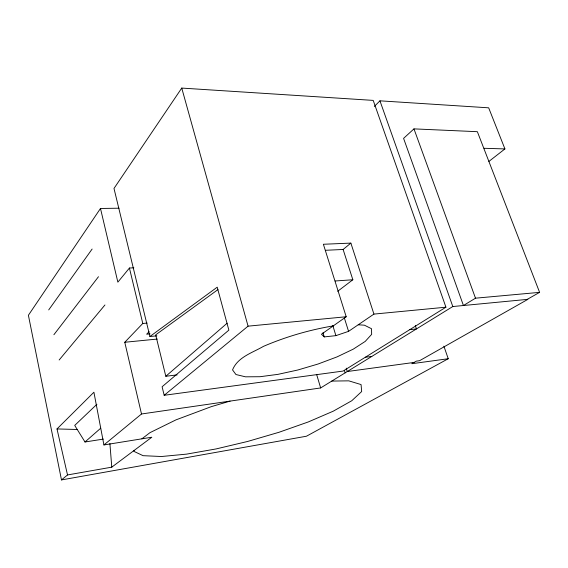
<?xml version="1.0" encoding="UTF-8"?>
<svg xmlns="http://www.w3.org/2000/svg" width="568" height="568" viewBox="0 0 568 568"><rect width="100%" height="100%" fill="white"/><g stroke="black" fill="none" stroke-linecap="round" stroke-linejoin="round"><path stroke-width="0.85" d="M134.027 450.523L133.828 451.326L143.079 455.678L161.475 456.516L186.609 454.123L216.089 448.933L247.62 441.457L279.058 432.262L308.31 421.939L333.267 411.175L351.769 400.738L361.667 391.537L361.07 384.571L348.773 380.844L331.783 381.078M119.067 208.207L100.486 208.47L28.4 315.261L61.486 479.925L306.45 436.224L448.23 358.727L443.892 346.182M149.916 336.512L217.217 287.181L228.869 330.129L162.107 386.751L164.18 395.292L343.079 371.067L445.93 307.196L373.211 100.394L181.746 88.075L113.99 188.455L149.916 336.512L156.86 335.844M48.713 309.915L92.123 249.047M53.889 334.729L98.47 276.722M133.842 267.812L129.419 268.039L117.86 282.154L100.486 208.47M59.157 359.991L104.945 304.973M61.486 479.925L67.521 474.947L56.999 428.939L93.905 392.225L103.923 444.95L141.503 413.987L124.775 342.263L142.788 323.462L147.162 323.078M149.114 331.705L146.643 334.197L150.066 333.877M374.319 106.479L379.942 100.827L488.672 107.821L504.924 148.93L488.885 161.433M96.908 404.281L74.72 425.418L85.001 441.989L103.362 439.092M413.965 128.879L403.578 138.372L463.438 305.513L475.494 298.186L539.6 292.357L477.361 131.691L413.965 128.879L475.494 298.186M85.001 441.989L100.713 428.208M217.956 289.595L155.675 334.864L165.813 376.272L227.157 323.192M164.18 395.292L248.074 326.16L346.203 316.752L323.384 244.261L350.868 243.104L373.936 314.097L348.567 331.35L335.915 335.645L324.264 336.909L321.452 334.247L346.203 316.752M325.514 250.289L343.115 249.473L350.868 243.104M141.879 438.83L149.973 432.66L176.016 419.851L211.374 406.624L230.083 401.107M337.69 291.27L352.849 279.761L343.115 249.473M67.521 474.947L111.775 467.159L151.805 437.225L103.923 444.95M141.503 413.987L320.65 387.937L452.802 306.535L527.892 299.336L419.589 360.701L416.337 361.141L411.821 363.712L448.23 358.727M527.168 299.407L539.6 292.357M414.072 362.434L347.282 371.529L346.239 368.149M365.309 357.258L371.791 356.434M165.813 376.272L177.131 374.88M409.734 329.674L416.443 328.929L415.307 325.578M333.047 326.053L331.201 326.238C307.927 330.327 285.186 337.044 263.467 346.359C252.49 352.764 237.637 357.073 232.546 369.91L235.954 374.532L245.504 376.825L259.974 376.719L277.929 374.362L297.802 370.002L318.023 364.031L337.016 356.903L353.239 349.157L365.224 341.411L371.649 334.36L371.529 328.73L364.4 325.187L358.231 324.782M124.775 342.263L157.357 339.053M373.936 314.097L445.93 307.196M335.17 280.982L352.849 279.761M56.999 428.939L77.212 429.486M484.064 148.283L504.924 148.93M379.942 100.827L452.802 306.535M344.393 318.066L348.567 331.35M332.77 325.471L335.915 335.645M344.371 370.329L345.152 372.842M322.986 332.727L324.264 336.909M316.639 374.468L320.65 387.937M181.746 88.075L248.074 326.16M129.419 268.039L142.788 323.462M109.901 443.487L111.775 467.159"/></g></svg>
